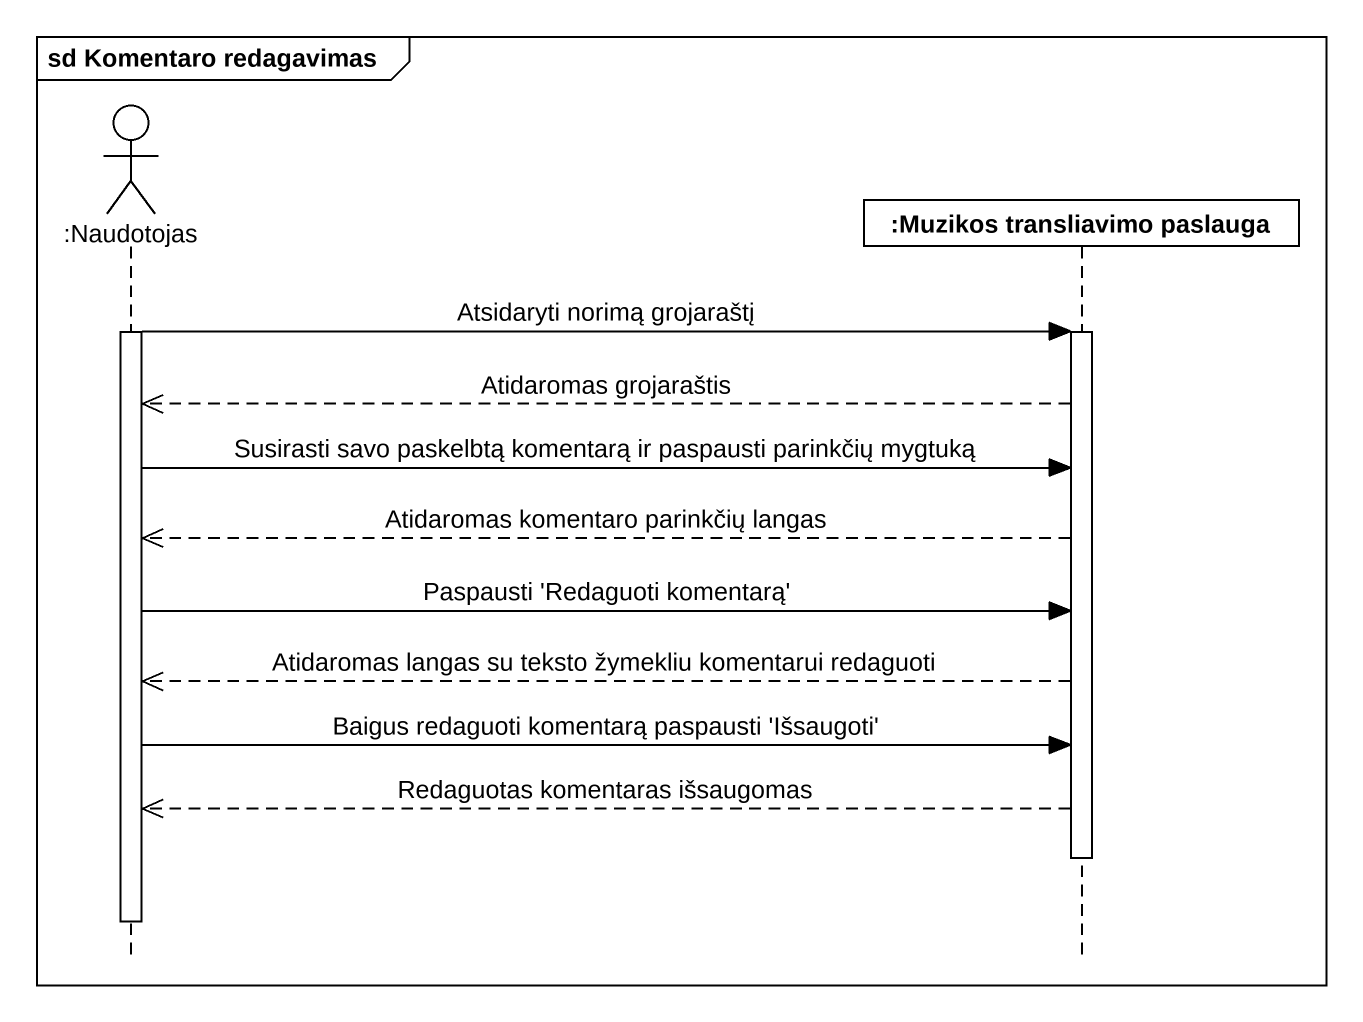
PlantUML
@startuml
mainframe sd Komentaro redagavimas
hide footbox
actor ":Naudotojas" as Naudotojas
participant ":Muzikos transliavimo paslauga" as Muzikos_transliavimo

activate Naudotojas
Naudotojas -> Muzikos_transliavimo : Atsidaryti norimą grojaraštį
activate Muzikos_transliavimo
Muzikos_transliavimo -->> Naudotojas : Atidaromas grojaraštis
Naudotojas -> Muzikos_transliavimo : Susirasti savo paskelbtą komentarą ir paspausti parinkčių mygtuką
Muzikos_transliavimo -->> Naudotojas : Atidaromas komentaro parinkčių langas
Naudotojas -> Muzikos_transliavimo : Paspausti 'Redaguoti komentarą'
Muzikos_transliavimo -->> Naudotojas : Atidaromas langas su teksto žymekliu komentarui redaguoti
Naudotojas -> Muzikos_transliavimo : Baigus redaguoti komentarą paspausti 'Išsaugoti'
Muzikos_transliavimo -->> Naudotojas : Redaguotas komentaras išsaugomas
deactivate Muzikos_transliavimo
deactivate Naudotojas
@enduml
